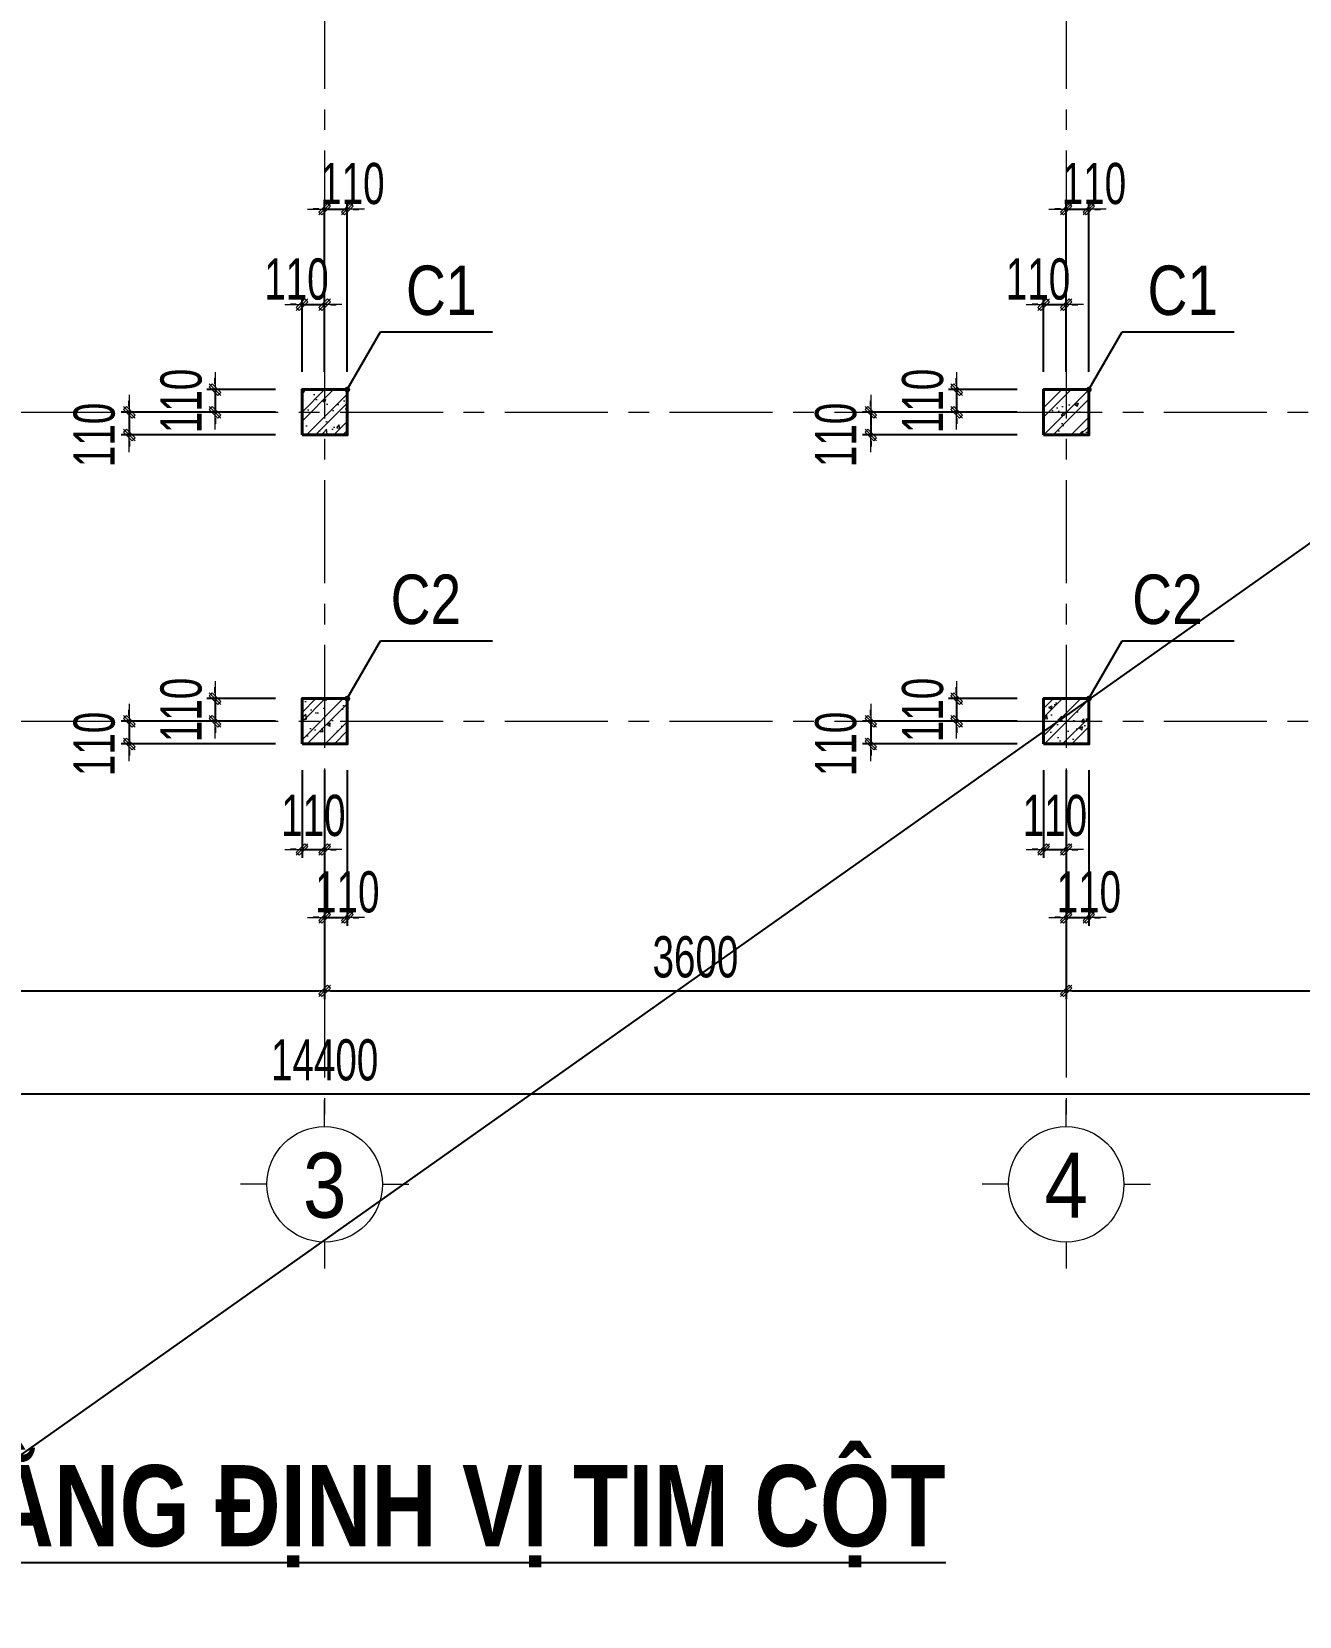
# Model space of a CAD drawing. Header units: millimetres. Extents: x -295047 to 263296, y -724756 to -308748.
# Drawn here: x -89098 to -82944, y -359989 to -352297 of the extents above; entities that cross this region are included whole.
import ezdxf
from ezdxf.enums import TextEntityAlignment as Align

# ---------------------------------------------------------------- set-up
doc = ezdxf.new("R2010")
doc.units = ezdxf.units.MM
doc.header["$MEASUREMENT"] = 0
doc.header["$PDMODE"] = 32
for name, pattern in [('CENTERX2', [4, 2.5, -0.5, 0.5, -0.5]), ('DASHDOT', [1, 0.5, -0.25, 0, -0.25]), ('HIDDEN', [0.375, 0.25, -0.125])]:
    doc.linetypes.add(name, pattern=pattern)
doc.layers.get('Defpoints').update_dxf_attribs({"color": 1})
doc.layers.add('KCS_Plotter', color=11, linetype='Continuous', plot=False)
for name, color, linetype, lineweight in [('LC Dim', 8, 'Continuous', 18), ('LC Hatch', 252, 'Continuous', 9), ('LC ISO', 153, 'Continuous', 13), ('LC MANH DUT', 35, 'HIDDEN', 5), ('LC Net dam2', 6, 'Continuous', 40), ('LC Net manh', 219, 'Continuous', 5), ('LC Net truc', 79, 'DASHDOT', 13), ('LC Text1', 3, 'Continuous', 20), ('LC Text2', 7, 'Continuous', 25)]:
    doc.layers.add(name, color=color, linetype=linetype, lineweight=lineweight)
doc.styles.add('HOATBIF', font='hoatbif.shx', dxfattribs={"width": 0.7})
doc.styles.add('LC 1', font='VHAVANB.TTF')
doc.styles.add('LC3', font='VHARIALB.TTF', dxfattribs={"width": 0.8})
doc.styles.add('T2', font='VHARIAL.TTF', dxfattribs={"width": 0.8})
doc.dimstyles.new('DIM CHUAN', dxfattribs={"dimscale": 60, "dimtxt": 2.5, "dimasz": 0.35, "dimexe": 0.5, "dimexo": 0, "dimgap": 0.8, "dimtad": 1, "dimdec": 0, "dimzin": 0, "dimdsep": 46, "dimtxsty": 'HOATBIF', "dimblk1": 'DOT', "dimblk2": 'DOT', "dimsah": 1, "dimcen": -1, "dimdle": 1, "dimclrd": 256, "dimclre": 256, "dimclrt": 4, "dimadec": 3, "dimazin": 2, "dimtfac": 0.333333, "dimtdec": 0, "dimtix": 1, "dimtmove": 2, "dimatfit": 3, "dimldrblk": 'DOT', "dimfxl": 1, "dimtvp": 0.833333, "dimtolj": 1, "dimtzin": 0, "dimarcsym": 0})

# ---------------------------------------------------------------- blocks, each defined once
blk = doc.blocks.new('cot')
at = {"layer": 'LC Hatch', "ltscale": 2}
h = blk.add_hatch(dxfattribs=at)
h.set_pattern_fill('BTCT', color=256, scale=25)
h.set_pattern_definition([(50, (0, 0), (179.31505, -15.68803), [18.75, -206.25]), (355, (0, 0), (-34.68783, 188.04803), [15, -165]), (100.4514, (14.94, -1.3), (144.62735, 172.3599), [15.93505, -175.2855]), (46.1842, (0, 50), (266.8103, -41.3798), [28.125, -309.375]), (96.6356, (22.23, 46.55), (233.6657, 243.5295), [23.9026, -262.9282]), (351.1842, (0, 50), (233.6655, 243.5297), [22.5, -247.5]), (21, (25, 37.5), (149.22676, -100.65472), [18.75, -206.25]), (326, (25, 37.5), (60.82883, 181.2875), [15, -165]), (71.4514, (37.44, 29.11), (210.05566, 80.6326), [15.93505, -175.2855]), (37.5, (0, 0), (3.03996, 83.22346), [0, -163, 0, -167.5, 0, -165.625]), (7.5, (0, 0), (65.76738, 98.60293), [0, -95.5, 0, -159.25, 0, -63.125]), (327.5, (-55.75, 0), (133.45561, -5.63872), [0, -62.5, 0, -195, 0, -258.75]), (317.5, (-80.75, 0), (145.79654, 25.02625), [0, -81.25, 0, -129.5, 0, -183.75]), (45, (0, 0), (-66.29126, 66.29126), []), (45, (44.19, 0), (-66.29126, 66.29126), [])])
h.paths.add_polyline_path([(44560.5, -27305.5), (44340.5, -27305.5), (44340.5, -27525.5), (44560.5, -27525.5)])
at = {"layer": 'LC Net dam2', "ltscale": 2}
blk.add_lwpolyline([(44340.5, -27525.5), (44560.5, -27525.5), (44560.5, -27305.5), (44340.5, -27305.5)], close=True, dxfattribs=at)
blk = doc.blocks.new('DOT')
at = {"layer": 'LC Dim'}
blk.add_line((-3, 0), (3, 0), dxfattribs=at)
at = {"layer": 'LC Dim', "color": 4}
blk.add_line((-1, -1), (1, 1), dxfattribs=at)
blk.add_lwpolyline([(0.5, 1), (-1, -0.5), (-0.5, -1), (1, 0.5)], close=True, dxfattribs=at)
blk = doc.blocks.new('*D196')
at = {"layer": 'Defpoints', "color": 0, "ltscale": 2, "transparency": 16777216}
for p in [(-87913.6, -354144.5), (-88624.2, -354254.5), (-87913.6, -354254.5)]:
    blk.add_point(p, dxfattribs=at)
at = {"layer": 'LC Dim', "lineweight": -2, "ltscale": 2, "transparency": 16777216}
for p, q in [((-88624.2, -354116.5), (-88624.2, -354088.5)), ((-87913.6, -354144.5), (-88664.2, -354144.5)), ((-88624.2, -354144.5), (-88624.2, -354254.5)), ((-87913.6, -354254.5), (-88664.2, -354254.5)), ((-88624.2, -354282.5), (-88624.2, -354310.5))]:
    blk.add_line(p, q, dxfattribs=at)
at = {"layer": 'LC Dim', "lineweight": -2, "ltscale": 2, "transparency": 16777216, "xscale": 28, "yscale": 28, "zscale": 28}
for p, rotation in [((-88624.2, -354144.5), 270), ((-88624.2, -354254.5), 90)]:
    blk.add_blockref('DOT', p, dxfattribs=dict(at, rotation=rotation))
at = {"layer": 'LC Dim', "color": 4, "ltscale": 2, "transparency": 16777216, "insert": (-88793.6, -354254.5), "char_height": 200, "attachment_point": 5, "rotation": 90, "style": 'HOATBIF'}
blk.add_mtext('\\A1;110', dxfattribs=at)
blk = doc.blocks.new('_Dot')
at = {"color": 0, "linetype": 'ByBlock', "lineweight": -2}
blk.add_line((-0.5, 0), (-1, 0), dxfattribs=at)
at = {"color": 0, "linetype": 'ByBlock', "const_width": 0.5}
blk.add_lwpolyline([(-0.25, 0, 1), (0.25, 0, 1)], format="xyb", close=True, dxfattribs=at)
blk = doc.blocks.new('*D197')
at = {"layer": 'Defpoints', "color": 0, "ltscale": 2, "transparency": 16777216}
for p in [(-87913.6, -354034.5), (-88207.8, -354144.5), (-87913.6, -354144.5)]:
    blk.add_point(p, dxfattribs=at)
at = {"layer": 'LC Dim', "lineweight": -2, "ltscale": 2, "transparency": 16777216}
for p, q in [((-88207.8, -354006.5), (-88207.8, -353978.5)), ((-87913.6, -354034.5), (-88247.8, -354034.5)), ((-88207.8, -354034.5), (-88207.8, -354144.5)), ((-87913.6, -354144.5), (-88247.8, -354144.5)), ((-88207.8, -354172.5), (-88207.8, -354200.5))]:
    blk.add_line(p, q, dxfattribs=at)
at = {"layer": 'LC Dim', "lineweight": -2, "ltscale": 2, "transparency": 16777216, "xscale": 28, "yscale": 28, "zscale": 28}
for p, rotation in [((-88207.8, -354034.5), 270), ((-88207.8, -354144.5), 90)]:
    blk.add_blockref('DOT', p, dxfattribs=dict(at, rotation=rotation))
at = {"layer": 'LC Dim', "color": 4, "ltscale": 2, "transparency": 16777216, "insert": (-88371.8, -354089.5), "char_height": 200, "attachment_point": 5, "rotation": 90, "style": 'HOATBIF'}
blk.add_mtext('\\A1;110', dxfattribs=at)
blk = doc.blocks.new('*D202')
at = {"layer": 'Defpoints', "color": 0, "ltscale": 2, "transparency": 16777216}
for p in [(-87675.6, -353621.9), (-87785.6, -353948.9), (-87675.6, -353948.9)]:
    blk.add_point(p, dxfattribs=at)
at = {"layer": 'LC Dim', "lineweight": -2, "ltscale": 2, "transparency": 16777216}
for p, q in [((-87785.6, -353948.9), (-87785.6, -353581.9)), ((-87675.6, -353948.9), (-87675.6, -353581.9)), ((-87813.6, -353621.9), (-87841.6, -353621.9)), ((-87785.6, -353621.9), (-87675.6, -353621.9)), ((-87647.6, -353621.9), (-87619.6, -353621.9))]:
    blk.add_line(p, q, dxfattribs=at)
at = {"layer": 'LC Dim', "lineweight": -2, "ltscale": 2, "transparency": 16777216, "xscale": 28, "yscale": 28, "zscale": 28}
blk.add_blockref('DOT', (-87785.6, -353621.9), dxfattribs=at)
at = {"layer": 'LC Dim', "lineweight": -2, "ltscale": 2, "transparency": 16777216, "xscale": 28, "yscale": 28, "zscale": 28, "rotation": 180}
blk.add_blockref('DOT', (-87675.6, -353621.9), dxfattribs=at)
at = {"layer": 'LC Dim', "color": 4, "ltscale": 2, "transparency": 16777216, "insert": (-87812.4, -353498.9), "char_height": 200, "attachment_point": 5, "style": 'HOATBIF'}
blk.add_mtext('\\A1;110', dxfattribs=at)
blk = doc.blocks.new('*D203')
at = {"layer": 'Defpoints', "color": 0, "ltscale": 2, "transparency": 16777216}
for p in [(-87565.6, -353158.4), (-87675.6, -353948.9), (-87565.6, -353948.9)]:
    blk.add_point(p, dxfattribs=at)
at = {"layer": 'LC Dim', "lineweight": -2, "ltscale": 2, "transparency": 16777216}
for p, q in [((-87675.6, -353948.9), (-87675.6, -353118.4)), ((-87565.6, -353948.9), (-87565.6, -353118.4)), ((-87703.6, -353158.4), (-87731.6, -353158.4)), ((-87675.6, -353158.4), (-87565.6, -353158.4)), ((-87537.6, -353158.4), (-87509.6, -353158.4))]:
    blk.add_line(p, q, dxfattribs=at)
at = {"layer": 'LC Dim', "lineweight": -2, "ltscale": 2, "transparency": 16777216, "xscale": 28, "yscale": 28, "zscale": 28}
blk.add_blockref('DOT', (-87675.6, -353158.4), dxfattribs=at)
at = {"layer": 'LC Dim', "lineweight": -2, "ltscale": 2, "transparency": 16777216, "xscale": 28, "yscale": 28, "zscale": 28, "rotation": 180}
blk.add_blockref('DOT', (-87565.6, -353158.4), dxfattribs=at)
at = {"layer": 'LC Dim', "color": 4, "ltscale": 2, "transparency": 16777216, "insert": (-87540.9, -353035.4), "char_height": 200, "attachment_point": 5, "style": 'HOATBIF'}
blk.add_mtext('\\A1;110', dxfattribs=at)
blk = doc.blocks.new('*D218')
at = {"layer": 'Defpoints', "color": 0, "ltscale": 2, "transparency": 16777216}
for p in [(-87913.6, -355644.5), (-88624.2, -355754.5), (-87913.6, -355754.5)]:
    blk.add_point(p, dxfattribs=at)
at = {"layer": 'LC Dim', "lineweight": -2, "ltscale": 2, "transparency": 16777216}
for p, q in [((-88624.2, -355616.5), (-88624.2, -355588.5)), ((-87913.6, -355644.5), (-88664.2, -355644.5)), ((-88624.2, -355644.5), (-88624.2, -355754.5)), ((-87913.6, -355754.5), (-88664.2, -355754.5)), ((-88624.2, -355782.5), (-88624.2, -355810.5))]:
    blk.add_line(p, q, dxfattribs=at)
at = {"layer": 'LC Dim', "lineweight": -2, "ltscale": 2, "transparency": 16777216, "xscale": 28, "yscale": 28, "zscale": 28}
for p, rotation in [((-88624.2, -355644.5), 270), ((-88624.2, -355754.5), 90)]:
    blk.add_blockref('DOT', p, dxfattribs=dict(at, rotation=rotation))
at = {"layer": 'LC Dim', "color": 4, "ltscale": 2, "transparency": 16777216, "insert": (-88793.6, -355754.5), "char_height": 200, "attachment_point": 5, "rotation": 90, "style": 'HOATBIF'}
blk.add_mtext('\\A1;110', dxfattribs=at)
blk = doc.blocks.new('*D219')
at = {"layer": 'Defpoints', "color": 0, "ltscale": 2, "transparency": 16777216}
for p in [(-87913.6, -355534.5), (-88207.8, -355644.5), (-87913.6, -355644.5)]:
    blk.add_point(p, dxfattribs=at)
at = {"layer": 'LC Dim', "lineweight": -2, "ltscale": 2, "transparency": 16777216}
for p, q in [((-88207.8, -355506.5), (-88207.8, -355478.5)), ((-87913.6, -355534.5), (-88247.8, -355534.5)), ((-88207.8, -355534.5), (-88207.8, -355644.5)), ((-87913.6, -355644.5), (-88247.8, -355644.5)), ((-88207.8, -355672.5), (-88207.8, -355700.5))]:
    blk.add_line(p, q, dxfattribs=at)
at = {"layer": 'LC Dim', "lineweight": -2, "ltscale": 2, "transparency": 16777216, "xscale": 28, "yscale": 28, "zscale": 28}
for p, rotation in [((-88207.8, -355534.5), 270), ((-88207.8, -355644.5), 90)]:
    blk.add_blockref('DOT', p, dxfattribs=dict(at, rotation=rotation))
at = {"layer": 'LC Dim', "color": 4, "ltscale": 2, "transparency": 16777216, "insert": (-88371.8, -355589.5), "char_height": 200, "attachment_point": 5, "rotation": 90, "style": 'HOATBIF'}
blk.add_mtext('\\A1;110', dxfattribs=at)
blk = doc.blocks.new('*D228')
at = {"layer": 'Defpoints', "color": 0, "ltscale": 2, "transparency": 16777216}
for p in [(-87675.6, -355882.5), (-87565.6, -355882.5), (-87565.6, -356596.8)]:
    blk.add_point(p, dxfattribs=at)
at = {"layer": 'LC Dim', "lineweight": -2, "ltscale": 2, "transparency": 16777216}
for p, q in [((-87675.6, -355882.5), (-87675.6, -356636.8)), ((-87565.6, -355882.5), (-87565.6, -356636.8)), ((-87703.6, -356596.8), (-87731.6, -356596.8)), ((-87675.6, -356596.8), (-87565.6, -356596.8)), ((-87537.6, -356596.8), (-87509.6, -356596.8))]:
    blk.add_line(p, q, dxfattribs=at)
at = {"layer": 'LC Dim', "lineweight": -2, "ltscale": 2, "transparency": 16777216, "xscale": 28, "yscale": 28, "zscale": 28}
blk.add_blockref('DOT', (-87675.6, -356596.8), dxfattribs=at)
at = {"layer": 'LC Dim', "lineweight": -2, "ltscale": 2, "transparency": 16777216, "xscale": 28, "yscale": 28, "zscale": 28, "rotation": 180}
blk.add_blockref('DOT', (-87565.6, -356596.8), dxfattribs=at)
at = {"layer": 'LC Dim', "color": 4, "ltscale": 2, "transparency": 16777216, "insert": (-87565.6, -356473.8), "char_height": 200, "attachment_point": 5, "style": 'HOATBIF'}
blk.add_mtext('\\A1;110', dxfattribs=at)
blk = doc.blocks.new('*D229')
at = {"layer": 'Defpoints', "color": 0, "ltscale": 2, "transparency": 16777216}
for p in [(-87785.6, -355882.5), (-87675.6, -355882.5), (-87675.6, -356266.8)]:
    blk.add_point(p, dxfattribs=at)
at = {"layer": 'LC Dim', "lineweight": -2, "ltscale": 2, "transparency": 16777216}
for p, q in [((-87785.6, -355882.5), (-87785.6, -356306.8)), ((-87675.6, -355882.5), (-87675.6, -356306.8)), ((-87813.6, -356266.8), (-87841.6, -356266.8)), ((-87785.6, -356266.8), (-87675.6, -356266.8)), ((-87647.6, -356266.8), (-87619.6, -356266.8))]:
    blk.add_line(p, q, dxfattribs=at)
at = {"layer": 'LC Dim', "lineweight": -2, "ltscale": 2, "transparency": 16777216, "xscale": 28, "yscale": 28, "zscale": 28}
blk.add_blockref('DOT', (-87785.6, -356266.8), dxfattribs=at)
at = {"layer": 'LC Dim', "lineweight": -2, "ltscale": 2, "transparency": 16777216, "xscale": 28, "yscale": 28, "zscale": 28, "rotation": 180}
blk.add_blockref('DOT', (-87675.6, -356266.8), dxfattribs=at)
at = {"layer": 'LC Dim', "color": 4, "ltscale": 2, "transparency": 16777216, "insert": (-87730.6, -356102.8), "char_height": 200, "attachment_point": 5, "style": 'HOATBIF'}
blk.add_mtext('\\A1;110', dxfattribs=at)
blk = doc.blocks.new('*D233')
at = {"layer": 'Defpoints', "color": 0, "ltscale": 2, "transparency": 16777216}
for p in [(-91275.6, -355882.5), (-87675.6, -355882.5), (-87675.6, -356953.2)]:
    blk.add_point(p, dxfattribs=at)
at = {"layer": 'LC Dim', "lineweight": -2, "ltscale": 2, "transparency": 16777216}
for p, q in [((-91275.6, -355882.5), (-91275.6, -356993.2)), ((-87675.6, -355882.5), (-87675.6, -356993.2)), ((-91247.6, -356953.2), (-87703.6, -356953.2))]:
    blk.add_line(p, q, dxfattribs=at)
at = {"layer": 'LC Dim', "lineweight": -2, "ltscale": 2, "transparency": 16777216, "xscale": 28, "yscale": 28, "zscale": 28, "rotation": 180}
blk.add_blockref('DOT', (-91275.6, -356953.2), dxfattribs=at)
at = {"layer": 'LC Dim', "lineweight": -2, "ltscale": 2, "transparency": 16777216, "xscale": 28, "yscale": 28, "zscale": 28}
blk.add_blockref('DOT', (-87675.6, -356953.2), dxfattribs=at)
at = {"layer": 'LC Dim', "color": 4, "ltscale": 2, "transparency": 16777216, "insert": (-89475.6, -356789.2), "char_height": 200, "attachment_point": 5, "style": 'HOATBIF'}
blk.add_mtext('\\A1;3600', dxfattribs=at)
blk = doc.blocks.new('*D234')
at = {"layer": 'Defpoints', "color": 0, "ltscale": 2, "transparency": 16777216}
for p in [(-94875.6, -355882.5), (-80475.6, -355882.5), (-80475.6, -357453.2)]:
    blk.add_point(p, dxfattribs=at)
at = {"layer": 'LC Dim', "lineweight": -2, "ltscale": 2, "transparency": 16777216}
for p, q in [((-94875.6, -355882.5), (-94875.6, -357493.2)), ((-80475.6, -355882.5), (-80475.6, -357493.2)), ((-94847.6, -357453.2), (-80503.6, -357453.2))]:
    blk.add_line(p, q, dxfattribs=at)
at = {"layer": 'LC Dim', "lineweight": -2, "ltscale": 2, "transparency": 16777216, "xscale": 28, "yscale": 28, "zscale": 28, "rotation": 180}
blk.add_blockref('DOT', (-94875.6, -357453.2), dxfattribs=at)
at = {"layer": 'LC Dim', "lineweight": -2, "ltscale": 2, "transparency": 16777216, "xscale": 28, "yscale": 28, "zscale": 28}
blk.add_blockref('DOT', (-80475.6, -357453.2), dxfattribs=at)
at = {"layer": 'LC Dim', "color": 4, "ltscale": 2, "transparency": 16777216, "insert": (-87675.6, -357289.2), "char_height": 200, "attachment_point": 5, "style": 'HOATBIF'}
blk.add_mtext('\\A1;14400', dxfattribs=at)
blk = doc.blocks.new('TTRUC')
at = {"layer": 'LC ISO'}
for p, q in [((0, 6.95), (0, 10.13)), ((-6.95, 0), (-10.13, 0)), ((6.95, 0), (10.13, 0)), ((0, -6.95), (0, -10.13))]:
    blk.add_line(p, q, dxfattribs=at)
at = {"layer": 'LC Net manh'}
blk.add_circle((0, 0), 6.95, dxfattribs=at)
blk = doc.blocks.new('TIEUDE1')
at = {"layer": 'LC Text2', "color": 7, "style": 'LC 1'}
blk.add_attdef('TIªU§Ò', text='', height=5, dxfattribs=at).set_placement((0, 0), align=Align.BOTTOM_CENTER)
blk.add_attdef('TL', text='', height=3, dxfattribs=at).set_placement((0, -2), align=Align.TOP_CENTER)
blk = doc.blocks.new('*D458')
at = {"layer": 'Defpoints', "color": 0, "ltscale": 2, "transparency": 16777216}
for p in [(-84313.6, -354144.5), (-85024.2, -354254.5), (-84313.6, -354254.5)]:
    blk.add_point(p, dxfattribs=at)
at = {"layer": 'LC Dim', "lineweight": -2, "ltscale": 2, "transparency": 16777216}
for p, q in [((-85024.2, -354116.5), (-85024.2, -354088.5)), ((-84313.6, -354144.5), (-85064.2, -354144.5)), ((-85024.2, -354144.5), (-85024.2, -354254.5)), ((-84313.6, -354254.5), (-85064.2, -354254.5)), ((-85024.2, -354282.5), (-85024.2, -354310.5))]:
    blk.add_line(p, q, dxfattribs=at)
at = {"layer": 'LC Dim', "lineweight": -2, "ltscale": 2, "transparency": 16777216, "xscale": 28, "yscale": 28, "zscale": 28}
for p, rotation in [((-85024.2, -354144.5), 270), ((-85024.2, -354254.5), 90)]:
    blk.add_blockref('DOT', p, dxfattribs=dict(at, rotation=rotation))
at = {"layer": 'LC Dim', "color": 4, "ltscale": 2, "transparency": 16777216, "insert": (-85193.6, -354254.5), "char_height": 200, "attachment_point": 5, "rotation": 90, "style": 'HOATBIF'}
blk.add_mtext('\\A1;110', dxfattribs=at)
blk = doc.blocks.new('*D459')
at = {"layer": 'Defpoints', "color": 0, "ltscale": 2, "transparency": 16777216}
for p in [(-84313.6, -354034.5), (-84607.8, -354144.5), (-84313.6, -354144.5)]:
    blk.add_point(p, dxfattribs=at)
at = {"layer": 'LC Dim', "lineweight": -2, "ltscale": 2, "transparency": 16777216}
for p, q in [((-84607.8, -354006.5), (-84607.8, -353978.5)), ((-84313.6, -354034.5), (-84647.8, -354034.5)), ((-84607.8, -354034.5), (-84607.8, -354144.5)), ((-84313.6, -354144.5), (-84647.8, -354144.5)), ((-84607.8, -354172.5), (-84607.8, -354200.5))]:
    blk.add_line(p, q, dxfattribs=at)
at = {"layer": 'LC Dim', "lineweight": -2, "ltscale": 2, "transparency": 16777216, "xscale": 28, "yscale": 28, "zscale": 28}
for p, rotation in [((-84607.8, -354034.5), 270), ((-84607.8, -354144.5), 90)]:
    blk.add_blockref('DOT', p, dxfattribs=dict(at, rotation=rotation))
at = {"layer": 'LC Dim', "color": 4, "ltscale": 2, "transparency": 16777216, "insert": (-84771.8, -354089.5), "char_height": 200, "attachment_point": 5, "rotation": 90, "style": 'HOATBIF'}
blk.add_mtext('\\A1;110', dxfattribs=at)
blk = doc.blocks.new('*D460')
at = {"layer": 'Defpoints', "color": 0, "ltscale": 2, "transparency": 16777216}
for p in [(-84075.6, -353621.9), (-84185.6, -353948.9), (-84075.6, -353948.9)]:
    blk.add_point(p, dxfattribs=at)
at = {"layer": 'LC Dim', "lineweight": -2, "ltscale": 2, "transparency": 16777216}
for p, q in [((-84185.6, -353948.9), (-84185.6, -353581.9)), ((-84075.6, -353948.9), (-84075.6, -353581.9)), ((-84213.6, -353621.9), (-84241.6, -353621.9)), ((-84185.6, -353621.9), (-84075.6, -353621.9)), ((-84047.6, -353621.9), (-84019.6, -353621.9))]:
    blk.add_line(p, q, dxfattribs=at)
at = {"layer": 'LC Dim', "lineweight": -2, "ltscale": 2, "transparency": 16777216, "xscale": 28, "yscale": 28, "zscale": 28}
blk.add_blockref('DOT', (-84185.6, -353621.9), dxfattribs=at)
at = {"layer": 'LC Dim', "lineweight": -2, "ltscale": 2, "transparency": 16777216, "xscale": 28, "yscale": 28, "zscale": 28, "rotation": 180}
blk.add_blockref('DOT', (-84075.6, -353621.9), dxfattribs=at)
at = {"layer": 'LC Dim', "color": 4, "ltscale": 2, "transparency": 16777216, "insert": (-84212.4, -353498.9), "char_height": 200, "attachment_point": 5, "style": 'HOATBIF'}
blk.add_mtext('\\A1;110', dxfattribs=at)
blk = doc.blocks.new('*D461')
at = {"layer": 'Defpoints', "color": 0, "ltscale": 2, "transparency": 16777216}
for p in [(-83965.6, -353158.4), (-84075.6, -353948.9), (-83965.6, -353948.9)]:
    blk.add_point(p, dxfattribs=at)
at = {"layer": 'LC Dim', "lineweight": -2, "ltscale": 2, "transparency": 16777216}
for p, q in [((-84075.6, -353948.9), (-84075.6, -353118.4)), ((-83965.6, -353948.9), (-83965.6, -353118.4)), ((-84103.6, -353158.4), (-84131.6, -353158.4)), ((-84075.6, -353158.4), (-83965.6, -353158.4)), ((-83937.6, -353158.4), (-83909.6, -353158.4))]:
    blk.add_line(p, q, dxfattribs=at)
at = {"layer": 'LC Dim', "lineweight": -2, "ltscale": 2, "transparency": 16777216, "xscale": 28, "yscale": 28, "zscale": 28}
blk.add_blockref('DOT', (-84075.6, -353158.4), dxfattribs=at)
at = {"layer": 'LC Dim', "lineweight": -2, "ltscale": 2, "transparency": 16777216, "xscale": 28, "yscale": 28, "zscale": 28, "rotation": 180}
blk.add_blockref('DOT', (-83965.6, -353158.4), dxfattribs=at)
at = {"layer": 'LC Dim', "color": 4, "ltscale": 2, "transparency": 16777216, "insert": (-83940.9, -353035.4), "char_height": 200, "attachment_point": 5, "style": 'HOATBIF'}
blk.add_mtext('\\A1;110', dxfattribs=at)
blk = doc.blocks.new('*D462')
at = {"layer": 'Defpoints', "color": 0, "ltscale": 2, "transparency": 16777216}
for p in [(-84313.6, -355644.5), (-85024.2, -355754.5), (-84313.6, -355754.5)]:
    blk.add_point(p, dxfattribs=at)
at = {"layer": 'LC Dim', "lineweight": -2, "ltscale": 2, "transparency": 16777216}
for p, q in [((-85024.2, -355616.5), (-85024.2, -355588.5)), ((-84313.6, -355644.5), (-85064.2, -355644.5)), ((-85024.2, -355644.5), (-85024.2, -355754.5)), ((-84313.6, -355754.5), (-85064.2, -355754.5)), ((-85024.2, -355782.5), (-85024.2, -355810.5))]:
    blk.add_line(p, q, dxfattribs=at)
at = {"layer": 'LC Dim', "lineweight": -2, "ltscale": 2, "transparency": 16777216, "xscale": 28, "yscale": 28, "zscale": 28}
for p, rotation in [((-85024.2, -355644.5), 270), ((-85024.2, -355754.5), 90)]:
    blk.add_blockref('DOT', p, dxfattribs=dict(at, rotation=rotation))
at = {"layer": 'LC Dim', "color": 4, "ltscale": 2, "transparency": 16777216, "insert": (-85193.6, -355754.5), "char_height": 200, "attachment_point": 5, "rotation": 90, "style": 'HOATBIF'}
blk.add_mtext('\\A1;110', dxfattribs=at)
blk = doc.blocks.new('*D463')
at = {"layer": 'Defpoints', "color": 0, "ltscale": 2, "transparency": 16777216}
for p in [(-84313.6, -355534.5), (-84607.8, -355644.5), (-84313.6, -355644.5)]:
    blk.add_point(p, dxfattribs=at)
at = {"layer": 'LC Dim', "lineweight": -2, "ltscale": 2, "transparency": 16777216}
for p, q in [((-84607.8, -355506.5), (-84607.8, -355478.5)), ((-84313.6, -355534.5), (-84647.8, -355534.5)), ((-84607.8, -355534.5), (-84607.8, -355644.5)), ((-84313.6, -355644.5), (-84647.8, -355644.5)), ((-84607.8, -355672.5), (-84607.8, -355700.5))]:
    blk.add_line(p, q, dxfattribs=at)
at = {"layer": 'LC Dim', "lineweight": -2, "ltscale": 2, "transparency": 16777216, "xscale": 28, "yscale": 28, "zscale": 28}
for p, rotation in [((-84607.8, -355534.5), 270), ((-84607.8, -355644.5), 90)]:
    blk.add_blockref('DOT', p, dxfattribs=dict(at, rotation=rotation))
at = {"layer": 'LC Dim', "color": 4, "ltscale": 2, "transparency": 16777216, "insert": (-84771.8, -355589.5), "char_height": 200, "attachment_point": 5, "rotation": 90, "style": 'HOATBIF'}
blk.add_mtext('\\A1;110', dxfattribs=at)
blk = doc.blocks.new('*D464')
at = {"layer": 'Defpoints', "color": 0, "ltscale": 2, "transparency": 16777216}
for p in [(-84075.6, -355882.5), (-83965.6, -355882.5), (-83965.6, -356596.8)]:
    blk.add_point(p, dxfattribs=at)
at = {"layer": 'LC Dim', "lineweight": -2, "ltscale": 2, "transparency": 16777216}
for p, q in [((-84075.6, -355882.5), (-84075.6, -356636.8)), ((-83965.6, -355882.5), (-83965.6, -356636.8)), ((-84103.6, -356596.8), (-84131.6, -356596.8)), ((-84075.6, -356596.8), (-83965.6, -356596.8)), ((-83937.6, -356596.8), (-83909.6, -356596.8))]:
    blk.add_line(p, q, dxfattribs=at)
at = {"layer": 'LC Dim', "lineweight": -2, "ltscale": 2, "transparency": 16777216, "xscale": 28, "yscale": 28, "zscale": 28}
blk.add_blockref('DOT', (-84075.6, -356596.8), dxfattribs=at)
at = {"layer": 'LC Dim', "lineweight": -2, "ltscale": 2, "transparency": 16777216, "xscale": 28, "yscale": 28, "zscale": 28, "rotation": 180}
blk.add_blockref('DOT', (-83965.6, -356596.8), dxfattribs=at)
at = {"layer": 'LC Dim', "color": 4, "ltscale": 2, "transparency": 16777216, "insert": (-83965.6, -356473.8), "char_height": 200, "attachment_point": 5, "style": 'HOATBIF'}
blk.add_mtext('\\A1;110', dxfattribs=at)
blk = doc.blocks.new('*D465')
at = {"layer": 'Defpoints', "color": 0, "ltscale": 2, "transparency": 16777216}
for p in [(-84185.6, -355882.5), (-84075.6, -355882.5), (-84075.6, -356266.8)]:
    blk.add_point(p, dxfattribs=at)
at = {"layer": 'LC Dim', "lineweight": -2, "ltscale": 2, "transparency": 16777216}
for p, q in [((-84185.6, -355882.5), (-84185.6, -356306.8)), ((-84075.6, -355882.5), (-84075.6, -356306.8)), ((-84213.6, -356266.8), (-84241.6, -356266.8)), ((-84185.6, -356266.8), (-84075.6, -356266.8)), ((-84047.6, -356266.8), (-84019.6, -356266.8))]:
    blk.add_line(p, q, dxfattribs=at)
at = {"layer": 'LC Dim', "lineweight": -2, "ltscale": 2, "transparency": 16777216, "xscale": 28, "yscale": 28, "zscale": 28}
blk.add_blockref('DOT', (-84185.6, -356266.8), dxfattribs=at)
at = {"layer": 'LC Dim', "lineweight": -2, "ltscale": 2, "transparency": 16777216, "xscale": 28, "yscale": 28, "zscale": 28, "rotation": 180}
blk.add_blockref('DOT', (-84075.6, -356266.8), dxfattribs=at)
at = {"layer": 'LC Dim', "color": 4, "ltscale": 2, "transparency": 16777216, "insert": (-84130.6, -356102.8), "char_height": 200, "attachment_point": 5, "style": 'HOATBIF'}
blk.add_mtext('\\A1;110', dxfattribs=at)
blk = doc.blocks.new('*D626')
at = {"layer": 'Defpoints', "color": 0, "ltscale": 2, "transparency": 16777216}
for p in [(-87675.6, -355882.5), (-84075.6, -355882.5), (-84075.6, -356953.2)]:
    blk.add_point(p, dxfattribs=at)
at = {"layer": 'LC Dim', "lineweight": -2, "ltscale": 2, "transparency": 16777216}
for p, q in [((-87675.6, -355882.5), (-87675.6, -356993.2)), ((-84075.6, -355882.5), (-84075.6, -356993.2)), ((-87647.6, -356953.2), (-84103.6, -356953.2))]:
    blk.add_line(p, q, dxfattribs=at)
at = {"layer": 'LC Dim', "lineweight": -2, "ltscale": 2, "transparency": 16777216, "xscale": 28, "yscale": 28, "zscale": 28, "rotation": 180}
blk.add_blockref('DOT', (-87675.6, -356953.2), dxfattribs=at)
at = {"layer": 'LC Dim', "lineweight": -2, "ltscale": 2, "transparency": 16777216, "xscale": 28, "yscale": 28, "zscale": 28}
blk.add_blockref('DOT', (-84075.6, -356953.2), dxfattribs=at)
at = {"layer": 'LC Dim', "color": 4, "ltscale": 2, "transparency": 16777216, "insert": (-85875.6, -356789.2), "char_height": 200, "attachment_point": 5, "style": 'HOATBIF'}
blk.add_mtext('\\A1;3600', dxfattribs=at)
blk = doc.blocks.new('*D627')
at = {"layer": 'Defpoints', "color": 0, "ltscale": 2, "transparency": 16777216}
for p in [(-84075.6, -355882.5), (-80475.6, -355882.5), (-80475.6, -356953.2)]:
    blk.add_point(p, dxfattribs=at)
at = {"layer": 'LC Dim', "lineweight": -2, "ltscale": 2, "transparency": 16777216}
for p, q in [((-84075.6, -355882.5), (-84075.6, -356993.2)), ((-80475.6, -355882.5), (-80475.6, -356993.2)), ((-84047.6, -356953.2), (-80503.6, -356953.2))]:
    blk.add_line(p, q, dxfattribs=at)
at = {"layer": 'LC Dim', "lineweight": -2, "ltscale": 2, "transparency": 16777216, "xscale": 28, "yscale": 28, "zscale": 28, "rotation": 180}
blk.add_blockref('DOT', (-84075.6, -356953.2), dxfattribs=at)
at = {"layer": 'LC Dim', "lineweight": -2, "ltscale": 2, "transparency": 16777216, "xscale": 28, "yscale": 28, "zscale": 28}
blk.add_blockref('DOT', (-80475.6, -356953.2), dxfattribs=at)
at = {"layer": 'LC Dim', "color": 4, "ltscale": 2, "transparency": 16777216, "insert": (-82275.6, -356789.2), "char_height": 200, "attachment_point": 5, "style": 'HOATBIF'}
blk.add_mtext('\\A1;3600', dxfattribs=at)

msp = doc.modelspace()

# ---------------------------------------------------------------- linework, layer by layer
at = {"layer": 'KCS_Plotter', "ltscale": 2}
msp.add_line((-102104.2, -368365.3), (-68504.2, -344605.3), dxfattribs=at)
at = {"layer": 'LC Net truc', "linetype": 'CENTERX2', "ltscale": 200}
for p, q in [((-87675.6, -347274.1), (-87675.6, -357554)), ((-84075.6, -347274.1), (-84075.6, -357554)), ((-96401, -354144.5), (-79511.6, -354144.5)), ((-96401, -355644.5), (-79511.6, -355644.5))]:
    msp.add_line(p, q, dxfattribs=at)

# ---------------------------------------------------------------- block references
at = {"layer": 'LC ISO', "xscale": 40.31376784078886, "yscale": 40.31376784078886, "zscale": 40.31376784078886}
for p in [(-87675.6, -357892.1), (-84075.6, -357892.1)]:
    msp.add_blockref('TTRUC', p, dxfattribs=at)
at = {"layer": 'LC MANH DUT'}
for p in [(-132126.1, -326729), (-128526.1, -326729), (-132126.1, -328229), (-128526.1, -328229)]:
    msp.add_blockref('cot', p, dxfattribs=at)
at = {"layer": 'LC Text2'}
ref = msp.add_blockref('TIEUDE1', (-87681, -359767.3), dxfattribs=dict(at, xscale=80.00000000015463, yscale=80.00000000015463, zscale=80.00000000015463))
ref.add_attrib('TIªU§Ò', '%%UmÆt b»ng ®Þnh vÞ tim cét', dxfattribs={"color": 7, "height": 393.953, "style": 'LC3', "width": 0.8}).set_placement((-87681, -359767.3), align=Align.BOTTOM_CENTER)

# ---------------------------------------------------------------- texts
at = {"layer": 'LC Text1', "style": 'T2', "width": 0.8}
for s, p in [(' c1', (-87355.5, -353672.3)), (' c1', (-83755.5, -353672.3)), ('c2', (-87355.5, -355172.3)), ('c2', (-83755.5, -355172.3))]:
    msp.add_text(s, height=240, dxfattribs=at).set_placement(p)
at = {"layer": 'LC Text1', "ltscale": 0.2, "style": 'LC 1', "width": 0.9}
for s, p in [('3', (-87675.6, -358148.9)), ('4', (-84075.6, -358148.9))]:
    msp.add_text(s, height=315.7, dxfattribs=at).set_placement(p, align=Align.BOTTOM_CENTER)

# ---------------------------------------------------------------- dimensions: what is measured, and where the dimension line sits
at = {"layer": 'LC Dim', "ltscale": 2}
for base, p1, p2, picture, middle in [((-87565.6, -353158.4), (-87675.6, -353948.9), (-87565.6, -353948.9), '*D203', (-87540.9, -353035.4)), ((-83965.6, -353158.4), (-84075.6, -353948.9), (-83965.6, -353948.9), '*D461', (-83940.9, -353035.4)), ((-87675.6, -353621.9), (-87785.6, -353948.9), (-87675.6, -353948.9), '*D202', (-87812.4, -353498.9)), ((-84075.6, -353621.9), (-84185.6, -353948.9), (-84075.6, -353948.9), '*D460', (-84212.4, -353498.9))]:
    dim = msp.add_linear_dim(base=base, p1=p1, p2=p2, dimstyle='DIM CHUAN', override={"dimscale": 80}, dxfattribs=at)
    dim.commit()
    dim.dimension.update_dxf_attribs({"geometry": picture, "text_midpoint": middle, "dimtype": 160})
for base, p1, p2, angle, picture, middle in [((-88207.8, -354144.5), (-87913.6, -354034.5), (-87913.6, -354144.5), 90, '*D197', (-88371.8, -354089.5)), ((-84607.8, -354144.5), (-84313.6, -354034.5), (-84313.6, -354144.5), 90, '*D459', (-84771.8, -354089.5)), ((-88207.8, -355644.5), (-87913.6, -355534.5), (-87913.6, -355644.5), 90, '*D219', (-88371.8, -355589.5)), ((-84607.8, -355644.5), (-84313.6, -355534.5), (-84313.6, -355644.5), 90, '*D463', (-84771.8, -355589.5)), ((-87675.6, -356266.8), (-87785.6, -355882.5), (-87675.6, -355882.5), 180, '*D229', (-87730.6, -356102.8)), ((-84075.6, -356266.8), (-84185.6, -355882.5), (-84075.6, -355882.5), 180, '*D465', (-84130.6, -356102.8))]:
    dim = msp.add_linear_dim(base=base, p1=p1, p2=p2, angle=angle, dimstyle='DIM CHUAN', override={"dimscale": 80}, dxfattribs=at)
    dim.commit()
    dim.dimension.update_dxf_attribs({"geometry": picture, "text_midpoint": middle})
for base, p1, p2, angle, picture, middle in [((-88624.2, -354254.5), (-87913.6, -354144.5), (-87913.6, -354254.5), 90, '*D196', (-88793.6, -354254.5)), ((-85024.2, -354254.5), (-84313.6, -354144.5), (-84313.6, -354254.5), 90, '*D458', (-85193.6, -354254.5)), ((-88624.2, -355754.5), (-87913.6, -355644.5), (-87913.6, -355754.5), 90, '*D218', (-88793.6, -355754.5)), ((-85024.2, -355754.5), (-84313.6, -355644.5), (-84313.6, -355754.5), 90, '*D462', (-85193.6, -355754.5)), ((-87565.6, -356596.8), (-87675.6, -355882.5), (-87565.6, -355882.5), 180, '*D228', (-87565.6, -356473.8)), ((-83965.6, -356596.8), (-84075.6, -355882.5), (-83965.6, -355882.5), 180, '*D464', (-83965.6, -356473.8))]:
    dim = msp.add_linear_dim(base=base, p1=p1, p2=p2, angle=angle, dimstyle='DIM CHUAN', override={"dimscale": 80}, dxfattribs=at)
    dim.commit()
    dim.dimension.update_dxf_attribs({"geometry": picture, "text_midpoint": middle, "dimtype": 160})
for base, p1, p2, picture, middle in [((-80475.6, -357453.2), (-94875.6, -355882.5), (-80475.6, -355882.5), '*D234', (-87675.6, -357289.2)), ((-87675.6, -356953.2), (-91275.6, -355882.5), (-87675.6, -355882.5), '*D233', (-89475.6, -356789.2)), ((-84075.6, -356953.2), (-87675.6, -355882.5), (-84075.6, -355882.5), '*D626', (-85875.6, -356789.2)), ((-80475.6, -356953.2), (-84075.6, -355882.5), (-80475.6, -355882.5), '*D627', (-82275.6, -356789.2))]:
    dim = msp.add_linear_dim(base=base, p1=p1, p2=p2, dimstyle='DIM CHUAN', override={"dimscale": 80}, dxfattribs=at)
    dim.commit()
    dim.dimension.update_dxf_attribs({"geometry": picture, "text_midpoint": middle})

# ---------------------------------------------------------------- leaders
for points in [[(-87565.6, -354034.5), (-87403.9, -353753.8), (-86860.7, -353753.8)], [(-83965.6, -354034.5), (-83803.9, -353753.8), (-83260.7, -353753.8)], [(-87565.6, -355534.5), (-87403.9, -355253.8), (-86860.7, -355253.8)], [(-83965.6, -355534.5), (-83803.9, -355253.8), (-83260.7, -355253.8)]]:
    msp.add_leader(points, dimstyle='DIM CHUAN', override={"dimscale": 80}, dxfattribs=at)

doc.saveas('drawing.dxf')
